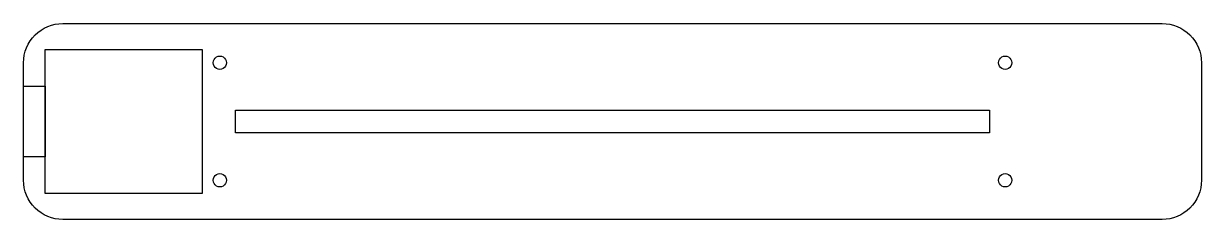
# Model space of a CAD drawing. Extents: x 6 to 466, y 6 to 31.
# Drawn here: x 316.2 to 466.2, y 5.9 to 30.9 of the extents above; entities that cross this region are included whole.
import ezdxf

# ---------------------------------------------------------------- set-up
doc = ezdxf.new("R2010")
doc.units = 0
doc.layers.get('0').update_dxf_attribs({"linetype": 'CONTINUOUS'})

msp = doc.modelspace()

# ---------------------------------------------------------------- linework, layer by layer
at = {"color": 7}
for p, q in [((321.200002, 30.853846), (461.200002, 30.853846)), ((316.200002, 10.853846), (316.200002, 25.853846)), ((342.050002, 25.853846), (342.050002, 25.853846)), ((442.050002, 25.853846), (442.050002, 25.853846)), ((466.200002, 25.853846), (466.200002, 10.853846)), ((466.200002, 25.853846), (466.200002, 25.853846)), ((343.200002, 16.903846), (343.200002, 19.803846)), ((343.200002, 19.803846), (439.200002, 19.803846)), ((439.200002, 19.803846), (439.200002, 16.903846)), ((439.200002, 16.903846), (343.200002, 16.903846)), ((342.050002, 10.853846), (342.050002, 10.853846)), ((442.050002, 10.853846), (442.050002, 10.853846)), ((461.200002, 5.853846), (321.200002, 5.853846))]:
    msp.add_line(p, q, dxfattribs=at)
at = {"color": 3}
for p, q in [((318.95001, 27.553846), (338.950012, 27.553846)), ((318.95001, 9.153846), (318.95001, 27.553846)), ((338.950012, 27.553846), (338.950012, 9.153846)), ((316.20001, 22.853846), (318.95001, 22.853846)), ((316.20001, 13.853846), (316.20001, 22.853846)), ((318.95001, 22.853846), (318.95001, 13.853846)), ((318.95001, 13.853846), (316.20001, 13.853846)), ((338.950012, 9.153846), (318.95001, 9.153846))]:
    msp.add_line(p, q, dxfattribs=at)
at = {"color": 7}
for points in [[(317.664468, 29.38938), (318.60215, 30.327062), (319.87392, 30.853846), (321.200002, 30.853846)], [(461.200002, 30.853846), (462.526084, 30.853846), (463.797854, 30.327062), (464.735536, 29.38938)], [(316.200002, 25.853846), (316.200002, 27.179928), (316.726786, 28.451698), (317.664468, 29.38938)], [(464.735536, 29.38938), (465.673218, 28.451698), (466.200002, 27.179928), (466.200002, 25.853846)], [(340.350002, 25.853846), (340.350002, 26.157522), (340.512011, 26.43813), (340.775002, 26.589968)], [(340.775002, 25.117724), (340.512011, 25.269562), (340.350002, 25.55017), (340.350002, 25.853846)], [(340.775002, 26.589968), (341.037993, 26.741805), (341.362011, 26.741805), (341.625002, 26.589968)], [(341.625002, 26.589968), (341.887993, 26.43813), (342.050002, 26.157522), (342.050002, 25.853846)], [(342.050002, 25.853846), (342.050002, 25.55017), (341.887993, 25.269562), (341.625002, 25.117724)], [(440.350002, 25.853846), (440.350002, 26.157522), (440.512011, 26.43813), (440.775002, 26.589968)], [(440.775002, 25.117724), (440.512011, 25.269562), (440.350002, 25.55017), (440.350002, 25.853846)], [(440.775002, 26.589968), (441.037993, 26.741805), (441.362011, 26.741805), (441.625002, 26.589968)], [(441.625002, 26.589968), (441.887993, 26.43813), (442.050002, 26.157522), (442.050002, 25.853846)], [(442.050002, 25.853846), (442.050002, 25.55017), (441.887993, 25.269562), (441.625002, 25.117724)], [(341.625002, 25.117724), (341.362011, 24.965887), (341.037993, 24.965887), (340.775002, 25.117724)], [(441.625002, 25.117724), (441.362011, 24.965887), (441.037993, 24.965887), (440.775002, 25.117724)], [(317.664468, 7.318312), (316.726786, 8.255994), (316.200002, 9.527764), (316.200002, 10.853846)], [(340.350002, 10.853846), (340.350002, 11.157522), (340.512011, 11.43813), (340.775002, 11.589968)], [(340.775002, 10.117724), (340.512011, 10.269562), (340.350002, 10.55017), (340.350002, 10.853846)], [(340.775002, 11.589968), (341.037993, 11.741805), (341.362011, 11.741805), (341.625002, 11.589968)], [(341.625002, 11.589968), (341.887993, 11.43813), (342.050002, 11.157522), (342.050002, 10.853846)], [(342.050002, 10.853846), (342.050002, 10.55017), (341.887993, 10.269562), (341.625002, 10.117724)], [(440.350002, 10.853846), (440.350002, 11.157522), (440.512011, 11.43813), (440.775002, 11.589968)], [(440.775002, 10.117724), (440.512011, 10.269562), (440.350002, 10.55017), (440.350002, 10.853846)], [(440.775002, 11.589968), (441.037993, 11.741805), (441.362011, 11.741805), (441.625002, 11.589968)], [(441.625002, 11.589968), (441.887993, 11.43813), (442.050002, 11.157522), (442.050002, 10.853846)], [(442.050002, 10.853846), (442.050002, 10.55017), (441.887993, 10.269562), (441.625002, 10.117724)], [(466.200002, 10.853846), (466.200002, 9.527764), (465.673218, 8.255994), (464.735536, 7.318312)], [(341.625002, 10.117724), (341.362011, 9.965887), (341.037993, 9.965887), (340.775002, 10.117724)], [(441.625002, 10.117724), (441.362011, 9.965887), (441.037993, 9.965887), (440.775002, 10.117724)], [(321.200002, 5.853846), (319.87392, 5.853846), (318.60215, 6.38063), (317.664468, 7.318312)], [(464.735536, 7.318312), (463.797854, 6.38063), (462.526084, 5.853846), (461.200002, 5.853846)]]:
    msp.add_open_spline(points, degree=3, dxfattribs=at)

doc.saveas('drawing.dxf')
